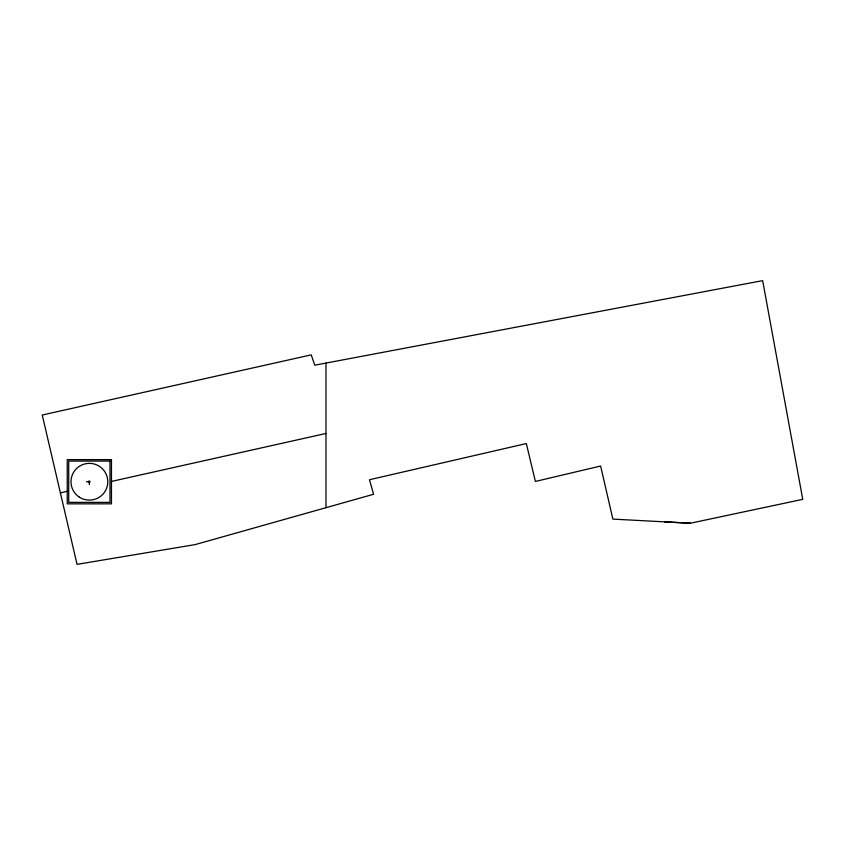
<?xml version="1.0" encoding="UTF-8"?>
<svg xmlns="http://www.w3.org/2000/svg" width="845" height="845" viewBox="0 0 845 845"><rect width="100%" height="100%" fill="white"/><g stroke="black" fill="none" stroke-linecap="round" stroke-linejoin="round"><path stroke-width="1.27" d="M60.386 492.857L68.086 491.135M111.709 481.375L325.969 433.464M690.407 523.224L802.75 499.342L762.655 280.635L314.773 365.188L311.235 354.868L42.25 415.022L77.043 564.365L195.132 544.602L373.596 494.262L369.466 479.738L526.329 443.551L535.392 481.439L600.626 466.028L612.868 519.105L690.407 523.224L664.561 521.851M86.475 481.724L89.369 481.724L89.348 484.607M79.113 497.05C85.187 501.106 93.52 501.106 99.594 497.05A18.4 18.4 0 0 0 103.217 469.619A18.4 18.4 0 0 0 75.554 469.619A18.4 18.4 0 0 0 79.155 497.04M325.969 363.075L325.969 507.687M88.831 481.206L88.831 482.252L89.876 482.252L89.876 481.206L88.831 481.206M111.466 459.617L67.241 459.617L67.241 503.842L111.466 503.842L111.466 459.617M109.987 461.085L68.709 461.085L68.709 502.374L109.987 502.374L109.987 461.085"/></g></svg>
